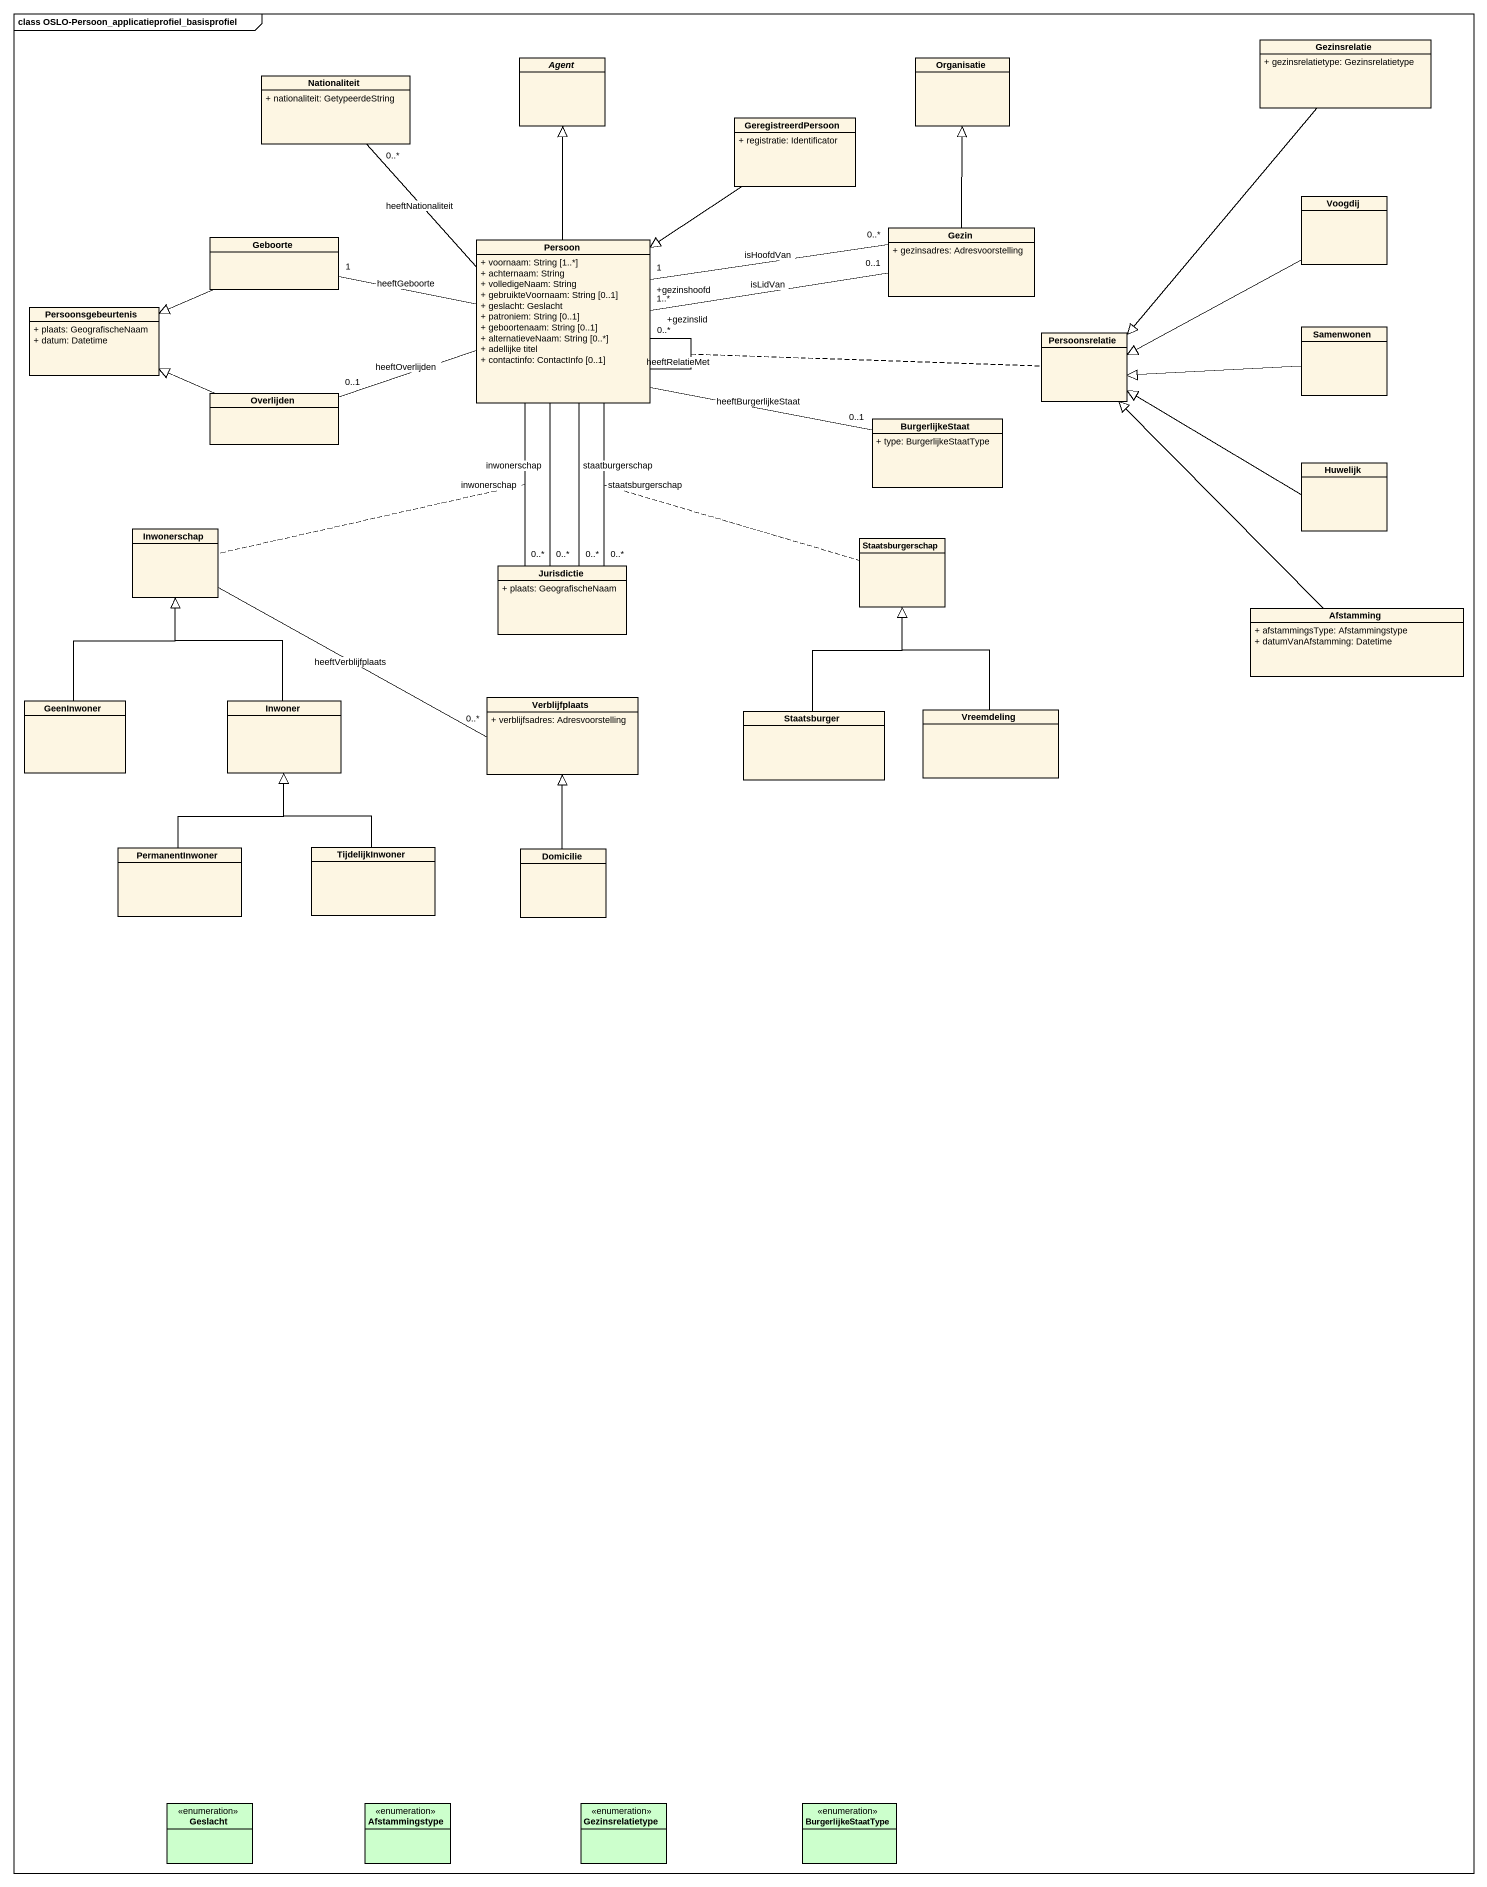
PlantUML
@startuml
mainframe class OSLO-Persoon_applicatieprofiel_basisprofiel
hide circle
hide empty members
skinparam classAttributeIconSize 0
abstract class "Agent" as Agent_
class Organisatie
class Gezinsrelatie {
  + gezinsrelatietype: Gezinsrelatietype
}
class Nationaliteit {
  + nationaliteit: GetypeerdeString
}
class GeregistreerdPersoon {
  + registratie: Identificator
}
class Voogdij
class Geboorte
class Persoon {
  + voornaam: String [1..*]
  + achternaam: String
  + volledigeNaam: String
  + gebruikteVoornaam: String [0..1]
  + geslacht: Geslacht
  + patroniem: String [0..1]
  + geboortenaam: String [0..1]
  + alternatieveNaam: String [0..*]
  + adellijke titel
  + contactinfo: ContactInfo [0..1]
}
class Gezin {
  + gezinsadres: Adresvoorstelling
}
class Persoonsgebeurtenis {
  + plaats: GeografischeNaam
  + datum: Datetime
}
class Persoonsrelatie
class Samenwonen
class Overlijden
class BurgerlijkeStaat {
  + type: BurgerlijkeStaatType
}
class Huwelijk
class Inwonerschap
class Jurisdictie {
  + plaats: GeografischeNaam
}
class Staatsburgerschap
class Afstamming {
  + afstammingsType: Afstammingstype
  + datumVanAfstamming: Datetime
}
class GeenInwoner
class Inwoner
class Verblijfplaats {
  + verblijfsadres: Adresvoorstelling
}
class Staatsburger
class Vreemdeling
class PermanentInwoner
class TijdelijkInwoner
class Domicilie
enum Geslacht #CCFFCC
enum Afstammingstype #CCFFCC
enum Gezinsrelatietype #CCFFCC
enum BurgerlijkeStaatType #CCFFCC
Gezinsrelatie --|> Persoonsrelatie
GeregistreerdPersoon --|> Persoon
Voogdij -left-|> Persoonsrelatie
Geboorte -left-|> Persoonsgebeurtenis
Persoon -up-|> Agent_
Persoon -up- "0..*" Nationaliteit : heeftNationaliteit
Persoon -left- "1" Geboorte : heeftGeboorte
Persoon -- "0..*" Persoon : heeftRelatieMet
(Persoon, Persoon) .. Persoonsrelatie
Persoon "+gezinshoofd\n1" -right- "0..*" Gezin : isHoofdVan
Persoon "+gezinslid\n1..*" -right- "0..1" Gezin : isLidVan
Persoon -left- "0..1" Overlijden : heeftOverlijden
Persoon -right- "0..1" BurgerlijkeStaat : heeftBurgerlijkeStaat
Persoon -- "0..*" Jurisdictie : staatsburgerschap
(Persoon, Jurisdictie) .. Staatsburgerschap
Persoon -- "0..*" Jurisdictie : staatburgerschap
Persoon -- "0..*" Jurisdictie : inwonerschap
(Persoon, Jurisdictie) .. Inwonerschap
Persoon -- "0..*" Jurisdictie : inwonerschap
Gezin -up-|> Organisatie
Samenwonen -left-|> Persoonsrelatie
Overlijden -left-|> Persoonsgebeurtenis
Huwelijk -left-|> Persoonsrelatie
Inwonerschap -right- "0..*" Verblijfplaats : heeftVerblijfplaats
Afstamming -up-|> Persoonsrelatie
GeenInwoner -up-|> Inwonerschap
Inwoner -up-|> Inwonerschap
Staatsburger -up-|> Staatsburgerschap
Vreemdeling -up-|> Staatsburgerschap
PermanentInwoner -up-|> Inwoner
TijdelijkInwoner -up-|> Inwoner
Domicilie -up-|> Verblijfplaats
@enduml
